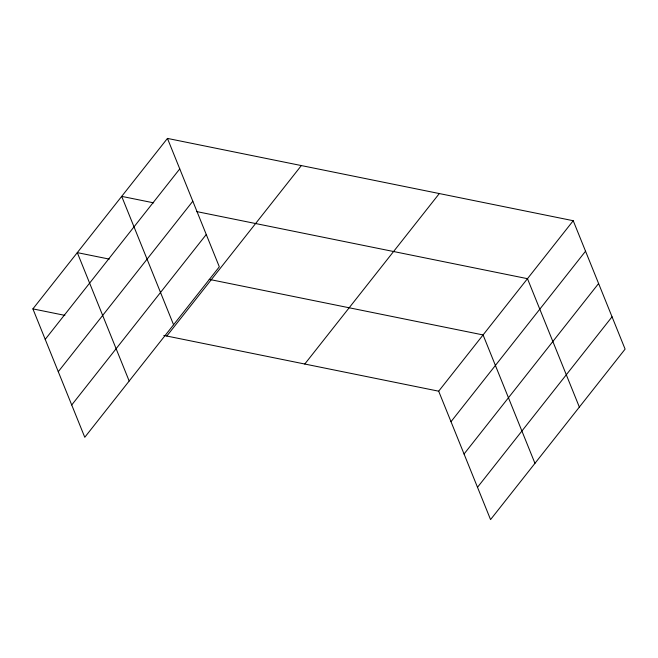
<?xml version="1.0" encoding="UTF-8"?>
<svg xmlns="http://www.w3.org/2000/svg" width="658" height="658" viewBox="0 0 658 658"><rect width="100%" height="100%" fill="white"/><g stroke="black" fill="none" stroke-linecap="round" stroke-linejoin="round"><path stroke-width="0.99" d="M167.445 138.41L219.32 266.811L84.775 437.282L32.9 308.882L167.445 138.41L573.225 220.718L625.1 349.118L490.555 519.59L438.68 391.189L163.809 335.432M45.221 339.372L179.757 168.9M58.274 371.68L192.81 201.208M71.722 404.974L206.267 234.495M166.811 336.041L301.348 165.569M304.777 364.03L439.314 193.559M438.68 391.189L573.225 220.718M451.001 421.688L585.546 251.208M464.055 453.995L598.599 283.524M477.502 487.282L612.047 316.811M153.676 202.853L121.697 196.372L173.572 324.772M196.643 211.572L527.477 278.679L579.353 407.08M109.277 259.112L77.299 252.623L129.174 381.023M209.211 279.379L483.079 334.938L534.954 463.339M32.9 308.882L64.879 315.371"/></g></svg>
